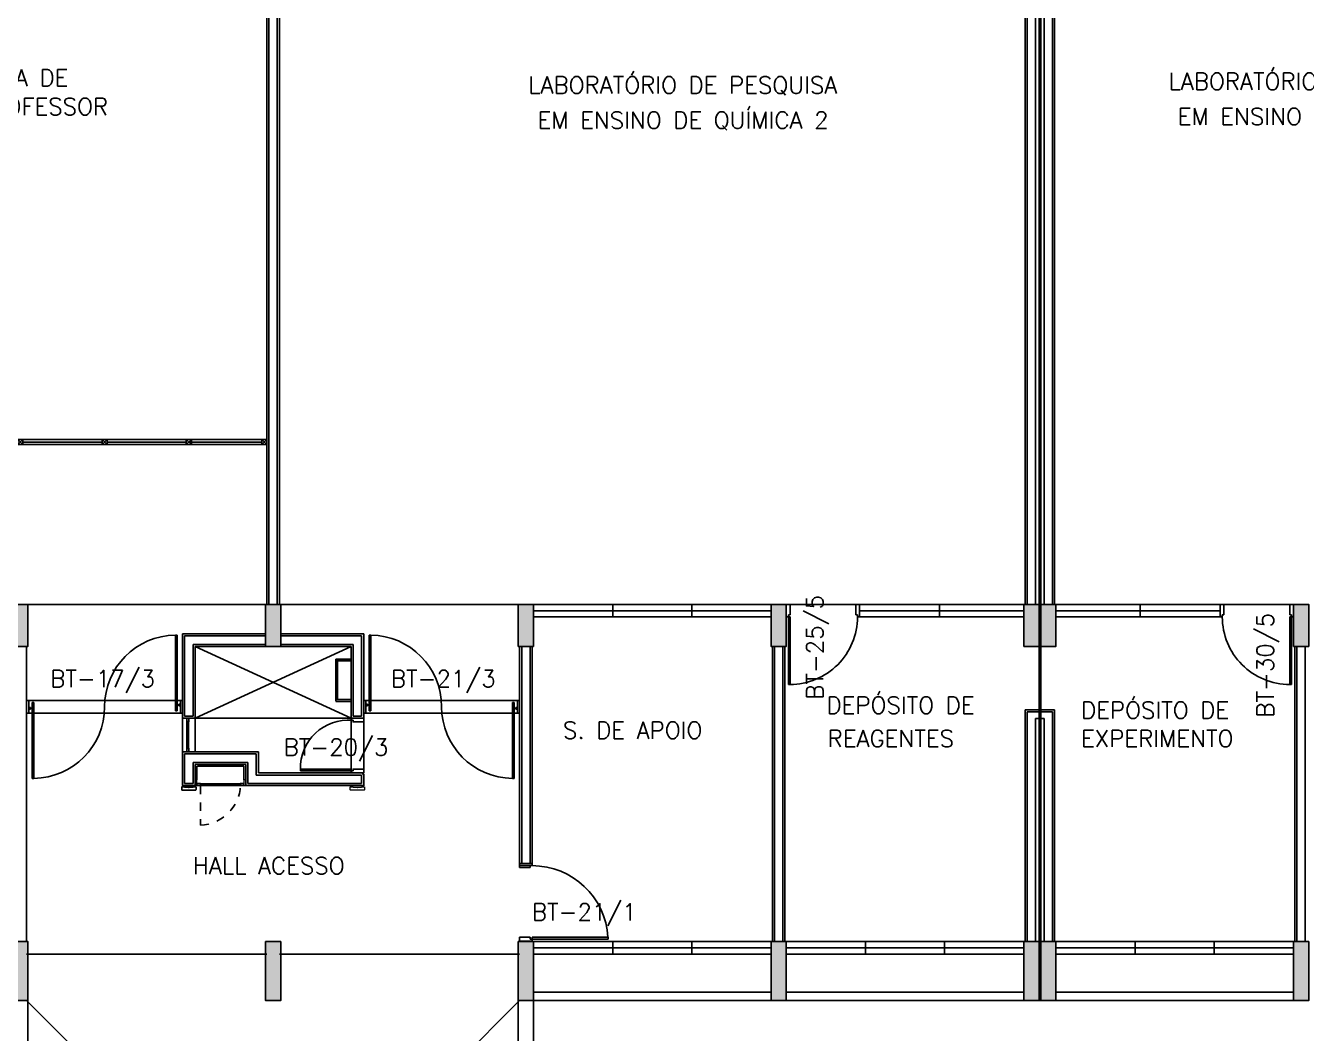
# Model space of a CAD drawing. Header units: millimetres. Extents: x 3605 to 3741, y 1123 to 1192.
# Drawn here: x 3635.26 to 3650.46, y 1164.56 to 1176.52 of the extents above; entities that cross this region are included whole.
import ezdxf

# ---------------------------------------------------------------- set-up
doc = ezdxf.new("R2010")
doc.units = ezdxf.units.MM
doc.linetypes.add('HIDDEN', pattern=[9.525, 6.35, -3.175])
for name, color, linetype in [('ar-alv', 2, 'Continuous'), ('ar-cal', 2, 'Continuous'), ('ar-div', 2, 'Continuous'), ('ar-esq', 2, 'Continuous'), ('ar-estc', 1, 'Continuous'), ('ar-piso', 1, 'Continuous'), ('ar-porta', 1, 'Continuous'), ('ar-proj', 1, 'HIDDEN'), ('ar-reboco', 2, 'Continuous'), ('ar-shaft', 2, 'Continuous'), ('ar-xis', 1, 'Continuous'), ('DET-PIVO', 2, 'Continuous'), ('div1', 2, 'Continuous'), ('div2', 1, 'Continuous'), ('ENDEREÇO', 2, 'Continuous'), ('esq-01', 1, 'Continuous'), ('esq-02', 1, 'Continuous'), ('esq4', 1, 'Continuous'), ('estc-01', 3, 'Continuous'), ('h-estc', 3, 'Continuous'), ('PROJ-MARCO', 1, 'HIDDEN'), ('ptm', 2, 'Continuous'), ('ptm1', 1, 'Continuous'), ('shaft1', 2, 'Continuous'), ('TEXTO', 2, 'Continuous')]:
    doc.layers.add(name, color=color, linetype=linetype)
doc.styles.add('UNB-100', font='simplex.shx', dxfattribs={"height": 0.2})
doc.styles.add('UNB1-100', font='simplex.shx', dxfattribs={"height": 0.2})

# ---------------------------------------------------------------- blocks, each defined once
blk = doc.blocks.new('plr01-01p')
at = {"layer": 'h-estc'}
blk.add_hatch(color=3, dxfattribs=at).paths.add_polyline_path([(0.09, 0.075), (-0.09, 0.075), (-0.09, -0.625), (0.09, -0.625)])
at = {"layer": 'estc-01', "color": 3}
blk.add_lwpolyline([(-0.09, 0.075), (-0.09, -0.625), (0.09, -0.625), (0.09, 0.075)], close=True, dxfattribs=at)
blk = doc.blocks.new('esq15-01p')
at = {"layer": 'esq-01'}
for p, q in [((2.91, 0), (0.09, 0)), ((1.03, -0.075), (1.03, 0.075)), ((1.97, -0.075), (1.97, 0.075))]:
    blk.add_line(p, q, dxfattribs=at)
at = {"layer": 'esq-02'}
blk.add_lwpolyline([(2.91, -0.075), (0.09, -0.075), (0.09, 0.075), (2.91, 0.075)], close=True, dxfattribs=at)
blk = doc.blocks.new('sh-01p')
at = {"layer": 'ar-alv'}
for p, q in [((-1.05, 0.05), (-0.09, 0.05)), ((-1.05, -0.9), (-1.05, 0.05)), ((0.09, 0.05), (1.05, 0.05)), ((1.05, -0.9), (1.05, 0.05)), ((-0.95, -0.05), (-0.95, -0.9)), ((-0.09, -0.05), (-0.95, -0.05)), ((0.95, -0.05), (0.09, -0.05)), ((0.95, -0.05), (0.95, -0.9)), ((-0.95, -0.9), (-1.05, -0.9)), ((0.95, -0.9), (1.05, -0.9)), ((-1.05, -1.7), (-1.05, -1.35)), ((-0.2, -1.35), (-1.05, -1.35)), ((-0.2, -1.35), (-0.2, -1.6)), ((-0.95, -1.45), (-0.3, -1.45)), ((-0.95, -1.45), (-0.95, -1.7)), ((-0.3, -1.7), (-0.3, -1.45)), ((1.05, -1.6), (-0.2, -1.6)), ((1.05, -1.7), (1.05, -1.6)), ((-0.95, -1.7), (-1.05, -1.7)), ((-0.3, -1.7), (1.05, -1.7))]:
    blk.add_line(p, q, dxfattribs=at)
at = {"layer": 'ar-proj'}
for p, q in [((0.925, -0.95), (0.925, -1.53)), ((1.075, -1.53), (1.075, -0.97))]:
    blk.add_line(p, q, dxfattribs=at)
at = {"layer": 'ar-proj', "ltscale": 0.01}
blk.add_line((-0.861, -1.725), (-0.861, -2.195), dxfattribs=at)
blk.add_arc((-0.882, -1.699), 0.496, 272.4338, 357.0427, dxfattribs=at)
at = {"layer": 'ar-reboco'}
for p, q in [((-1.075, 0.075), (-0.09, 0.075)), ((-1.075, -0.925), (-1.075, 0.075)), ((0.09, 0.075), (1.075, 0.075)), ((1.075, -0.925), (1.075, 0.075)), ((-0.09, -0.075), (-0.925, -0.075)), ((0.925, -0.075), (0.09, -0.075)), ((0.925, -0.075), (0.925, -0.925)), ((-0.925, -0.925), (-1.075, -0.925)), ((0.925, -0.925), (1.075, -0.925)), ((1.075, -1.575), (1.075, -0.925)), ((-1.075, -1.725), (-1.075, -1.325)), ((-0.175, -1.325), (-1.075, -1.325)), ((-0.175, -1.325), (-0.175, -1.575)), ((-0.925, -1.475), (-0.325, -1.475)), ((-0.925, -1.475), (-0.925, -1.725)), ((-0.325, -1.725), (-0.325, -1.475)), ((1.075, -1.575), (-0.175, -1.575)), ((1.075, -1.725), (1.075, -1.588)), ((-0.925, -1.725), (-1.075, -1.725)), ((-0.325, -1.725), (1.075, -1.725))]:
    blk.add_line(p, q, dxfattribs=at)
blk.add_lwpolyline([(-0.925, -0.075), (-0.925, -0.925)], dxfattribs=at)
at = {"layer": 'ar-xis'}
for p, q in [((-0.925, -0.925), (0.925, -0.075)), ((0.925, -0.925), (-0.925, -0.075))]:
    blk.add_line(p, q, dxfattribs=at)
at = {"layer": 'esq-01'}
for p, q in [((-1.05, -1.743), (-1.026, -1.743)), ((-0.975, -1.743), (-0.95, -1.743))]:
    blk.add_line(p, q, dxfattribs=at)
at = {"layer": 'esq-01', "lineweight": 15}
blk.add_line((-0.925, -1.714), (-0.925, -1.716), dxfattribs=at)
at = {"layer": 'esq-01', "lineweight": 15, "flags": 128}
for points in [[(-0.925, -1.655), (-0.925, -1.725), (-0.904, -1.725), (-0.904, -1.655)], [(-0.346, -1.655), (-0.346, -1.725), (-0.325, -1.725), (-0.325, -1.655)]]:
    blk.add_lwpolyline(points, close=True, dxfattribs=at)
at = {"layer": 'esq-01', "flags": 128}
blk.add_lwpolyline([(-0.92, -1.778, 0.414214), (-0.915, -1.773), (-0.915, -1.743, 0.414214), (-0.92, -1.738), (-0.95, -1.738), (-0.95, -1.743), (-0.998, -1.743), (-0.998, -1.748), (-1.003, -1.748), (-1.003, -1.743), (-1.05, -1.743), (-1.05, -1.738), (-1.08, -1.738), (-1.08, -1.738, 0.414214), (-1.085, -1.743), (-1.085, -1.773, 0.414214), (-1.08, -1.778)], format="xyb", close=True, dxfattribs=at)
at = {"layer": 'esq-01', "lineweight": 15, "flags": 128}
blk.add_lwpolyline([(0.92, -1.778, -0.414214), (0.915, -1.773), (0.915, -1.743, -0.414214), (0.92, -1.738), (0.95, -1.738), (0.95, -1.743), (0.997, -1.743), (0.997, -1.748), (1.002, -1.748), (1.002, -1.743), (1.05, -1.743), (1.05, -1.738), (1.08, -1.738), (1.08, -1.738, -0.414214), (1.085, -1.743), (1.085, -1.773, -0.414214), (1.08, -1.778)], format="xyb", close=True, dxfattribs=at)
at = {"layer": 'esq4'}
for p, q in [((-1.075, -0.925), (-1.075, -1.325)), ((-0.925, -0.925), (-0.925, -1.325)), ((-0.95, -1.743), (-0.95, -1.725)), ((-0.925, -1.738), (-0.938, -1.738)), ((-0.936, -1.727), (-0.936, -1.736)), ((-0.936, -1.736), (-0.925, -1.736)), ((-0.925, -1.736), (-0.925, -1.738)), ((0.925, -1.736), (0.925, -1.738)), ((0.936, -1.736), (0.925, -1.736)), ((0.936, -1.727), (0.936, -1.736)), ((1.064, -1.727), (1.064, -1.736)), ((1.064, -1.736), (1.075, -1.736)), ((1.075, -1.736), (1.075, -1.738))]:
    blk.add_line(p, q, dxfattribs=at)
at = {"layer": 'esq4', "lineweight": 15, "ltscale": 0.0002}
for p, q in [((-1.025, -1.284), (-1.025, -0.961)), ((-1, -1.284), (-1, -0.961)), ((-0.863, -1.7), (-0.387, -1.7)), ((-0.863, -1.725), (-0.387, -1.725))]:
    blk.add_line(p, q, dxfattribs=at)
at = {"layer": 'esq4', "lineweight": 5}
for p, q in [((-0.925, -1.727), (-0.936, -1.727)), ((-0.925, -1.725), (-0.925, -1.727)), ((0.925, -1.725), (0.925, -1.727)), ((0.925, -1.727), (0.936, -1.727)), ((1.075, -1.727), (1.064, -1.727)), ((1.075, -1.725), (1.075, -1.727))]:
    blk.add_line(p, q, dxfattribs=at)
at = {"layer": 'esq4', "linetype": 'Continuous', "lineweight": 5}
for points in [[(1.075, -1.575), (1.062, -1.575), (1.062, -1.588), (1.075, -1.588), (1.075, -1.586), (1.064, -1.586), (1.064, -1.577), (1.075, -1.577)], [(-1.075, -1.738), (-1.05, -1.738), (-1.05, -1.725), (-1.075, -1.725), (-1.075, -1.727), (-1.064, -1.727), (-1.064, -1.736), (-1.075, -1.736)]]:
    blk.add_lwpolyline(points, close=True, dxfattribs=at)
at = {"layer": 'ptm'}
for p, q in [((0.925, -1.53), (0.325, -1.53)), ((0.325, -1.53), (0.325, -1.55)), ((0.925, -1.55), (0.325, -1.55)), ((0.925, -1.53), (0.925, -1.55))]:
    blk.add_line(p, q, dxfattribs=at)
for points in [[(0.925, -0.925), (1.075, -0.925), (1.075, -0.97), (0.95, -0.97), (0.95, -0.95), (0.925, -0.95), (0.925, -0.925)], [(0.925, -1.575), (1.075, -1.575), (1.075, -1.53), (0.95, -1.53), (0.95, -1.55), (0.925, -1.55), (0.925, -1.575)]]:
    blk.add_lwpolyline(points, dxfattribs=at)
at = {"layer": 'ptm1'}
blk.add_arc((0.894, -1.517), 0.569, 85.5635, 181.3143, dxfattribs=at)
at = {"layer": 'shaft1'}
for p, q in [((0.743, -0.724), (0.743, -0.226)), ((0.743, -0.226), (0.925, -0.226)), ((0.743, -0.247), (0.925, -0.247)), ((0.763, -0.705), (0.763, -0.247)), ((0.926, -0.705), (0.743, -0.705)), ((0.925, -0.726), (0.743, -0.726)), ((-1.012, -0.966), (-1.012, -1.284)), ((-0.925, -0.925), (0.925, -0.925)), ((-0.904, -1.658), (-0.904, -1.495)), ((-0.896, -1.495), (-0.346, -1.495)), ((-0.346, -1.495), (-0.346, -1.657)), ((-0.387, -1.712), (-0.863, -1.712))]:
    blk.add_line(p, q, dxfattribs=at)
for points in [[(-1.025, -0.925), (-1, -0.925), (-1, -0.966), (-1.025, -0.966)], [(-1.025, -1.284), (-1, -1.284), (-1, -1.325), (-1.025, -1.325)], [(-0.863, -1.7), (-0.863, -1.725), (-0.904, -1.725), (-0.904, -1.7)], [(-0.346, -1.7), (-0.346, -1.725), (-0.387, -1.725), (-0.387, -1.7)]]:
    blk.add_lwpolyline(points, close=True, dxfattribs=at)
blk = doc.blocks.new('plr02-01p')
at = {"layer": 'h-estc'}
blk.add_hatch(color=3, dxfattribs=at).paths.add_polyline_path([(0.09, 0.075), (-0.09, 0.075), (-0.09, -0.425), (0.09, -0.425)])
at = {"layer": 'estc-01', "color": 3}
blk.add_lwpolyline([(-0.09, 0.075), (-0.09, -0.425), (0.09, -0.425), (0.09, 0.075)], close=True, dxfattribs=at)
blk = doc.blocks.new('pm-80-01p')
at = {"layer": 'ptm'}
for p, q in [((0.105, 0.075), (0.105, 0.875)), ((0.125, 0.875), (0.105, 0.875)), ((0.125, 0.075), (0.125, 0.875)), ((0.105, 0.075), (0.08, 0.075)), ((0.08, 0.075), (0.08, -0.075)), ((0.125, 0.075), (0.105, 0.075)), ((0.105, 0.075), (0.105, 0.05)), ((0.125, 0.05), (0.105, 0.05)), ((0.125, 0.05), (0.125, -0.075)), ((0.905, 0.05), (0.905, -0.075)), ((0.905, 0.05), (0.925, 0.05)), ((0.925, 0.075), (0.95, 0.075)), ((0.925, 0.075), (0.925, 0.05)), ((0.95, 0.075), (0.95, -0.075)), ((0.08, -0.075), (0.125, -0.075)), ((0.95, -0.075), (0.905, -0.075))]:
    blk.add_line(p, q, dxfattribs=at)
at = {"layer": 'ptm', "color": 1}
blk.add_arc((0.125, 0.075), 0.8, 360, 90, dxfattribs=at)
blk = doc.blocks.new('esq16-01p')
at = {"layer": 'esq-01'}
for p, q in [((2.025, 0), (0.075, 0)), ((1.075, 0.075), (1.075, -0.075)), ((2.025, 0.075), (2.025, -0.075))]:
    blk.add_line(p, q, dxfattribs=at)
at = {"layer": 'esq-02'}
blk.add_lwpolyline([(2.025, 0.075), (0.075, 0.075), (0.075, -0.075), (2.025, -0.075)], close=True, dxfattribs=at)
at = {"rotation": 180}
blk.add_blockref('pm-80-01p', (2.975, 0), dxfattribs=at)
blk = doc.blocks.new('esq16b-01p')
at = {"layer": 'esq-01'}
for p, q in [((2.91, 0), (0.09, 0)), ((1.03, -0.075), (1.03, 0.075)), ((1.97, -0.075), (1.97, 0.075))]:
    blk.add_line(p, q, dxfattribs=at)
at = {"layer": 'esq-02'}
blk.add_lwpolyline([(2.91, -0.075), (0.09, -0.075), (0.09, 0.075), (2.91, 0.075)], close=True, dxfattribs=at)
blk = doc.blocks.new('pm-90-01p')
at = {"layer": 'ptm'}
for p, q in [((0.105, 0.075), (0.105, 0.975)), ((0.125, 0.975), (0.105, 0.975)), ((0.125, 0.075), (0.125, 0.975)), ((0.105, 0.075), (0.08, 0.075)), ((0.08, 0.075), (0.08, -0.075)), ((0.125, 0.075), (0.105, 0.075)), ((0.125, 0.075), (0.105, 0.075)), ((0.105, 0.075), (0.105, 0.05)), ((0.125, 0.05), (0.105, 0.05)), ((0.125, 0.05), (0.125, -0.075)), ((0.955, 0.05), (0.955, -0.075)), ((0.955, 0.05), (0.975, 0.05)), ((0.975, 0.075), (1, 0.075)), ((0.975, 0.075), (0.975, 0.05)), ((1, 0.075), (1, -0.075)), ((0.08, -0.075), (0.125, -0.075)), ((1, -0.075), (0.955, -0.075))]:
    blk.add_line(p, q, dxfattribs=at)
at = {"layer": 'ptm', "color": 1}
blk.add_arc((0.073, 0.074), 0.902, 0.054, 86.687, dxfattribs=at)
blk = doc.blocks.new('div-05p')
at = {"layer": 'div1'}
for p, q in [((0.03, 0.03), (0.97, 0.03)), ((0.03, -0.03), (0.97, -0.03))]:
    blk.add_line(p, q, dxfattribs=at)
for points in [[(0.03, -0.03), (-0.03, -0.03), (-0.03, 0.03), (0.03, 0.03)], [(0.97, -0.03), (1.03, -0.03), (1.03, 0.03), (0.97, 0.03)]]:
    blk.add_lwpolyline(points, close=True, dxfattribs=at)
at = {"layer": 'div2'}
for p, q in [((-0.03, -0.03), (0.03, 0.03)), ((-0.03, 0.03), (0.03, -0.03)), ((0.97, 0), (0.03, 0)), ((1.03, 0.03), (0.97, -0.03)), ((1.03, -0.03), (0.97, 0.03))]:
    blk.add_line(p, q, dxfattribs=at)
blk = doc.blocks.new('div-03p')
at = {"layer": 'div1'}
for p, q in [((0.03, 0.03), (0.895, 0.03)), ((0.03, -0.03), (0.895, -0.03))]:
    blk.add_line(p, q, dxfattribs=at)
blk.add_lwpolyline([(0.03, -0.03), (-0.03, -0.03), (-0.03, 0.03), (0.03, 0.03)], close=True, dxfattribs=at)
at = {"layer": 'div2'}
for p, q in [((-0.03, -0.03), (0.03, 0.03)), ((-0.03, 0.03), (0.03, -0.03)), ((0.895, 0), (0.03, 0))]:
    blk.add_line(p, q, dxfattribs=at)
blk = doc.blocks.new('pm-dp90-01p')
at = {"layer": 'DET-PIVO'}
for centre in [(-0.85, 0), (0.85, 0)]:
    blk.add_circle(centre, 0.005, dxfattribs=at)
at = {"layer": 'PROJ-MARCO'}
for p, q in [((0.9, 0.075), (-0.9, 0.075)), ((-0.9, -0.075), (0.9, -0.075))]:
    blk.add_line(p, q, dxfattribs=at)
at = {"layer": 'ptm'}
for p, q in [((0.84, -0.05), (0.84, 0.85)), ((0.84, 0.85), (0.86, 0.85)), ((0.86, -0.05), (0.86, 0.85)), ((-0.925, -0.075), (-0.925, 0.075)), ((-0.925, 0.075), (-0.9, 0.075)), ((-0.9, -0.075), (-0.9, 0.075)), ((-0.86, 0.05), (-0.86, -0.85)), ((-0.84, 0.05), (-0.86, 0.05)), ((-0.84, 0.05), (-0.84, -0.85)), ((0.88, 0.03), (0.9, 0.03)), ((0.88, 0.01), (0.88, 0.03)), ((0.88, 0.01), (0.9, 0.01)), ((0.9, 0.075), (0.925, 0.075)), ((0.9, 0.075), (0.9, -0.075)), ((0.925, 0.075), (0.925, -0.075)), ((-0.9, -0.075), (-0.925, -0.075)), ((-0.88, -0.01), (-0.9, -0.01)), ((-0.88, -0.03), (-0.9, -0.03)), ((-0.88, -0.01), (-0.88, -0.03)), ((0.84, -0.05), (0.86, -0.05)), ((0.925, -0.075), (0.9, -0.075)), ((-0.84, -0.85), (-0.86, -0.85))]:
    blk.add_line(p, q, dxfattribs=at)
at = {"layer": 'ptm', "color": 1}
for centre, start, end in [((0.85, 0), 90.6743, 180), ((-0.85, 0), 270.6743, 0)]:
    blk.add_arc(centre, 0.85, start, end, dxfattribs=at)

msp = doc.modelspace()

# ---------------------------------------------------------------- linework, layer by layer
msp.add_line((3647.309, 1164.951), (3647.289, 1164.951))
at = {"layer": 'ar-alv'}
for p, q in [((3638.149, 1169.651), (3638.149, 1179.501)), ((3638.249, 1169.651), (3638.249, 1179.501)), ((3647.149, 1169.651), (3647.149, 1179.501)), ((3647.249, 1169.651), (3647.249, 1179.501)), ((3647.349, 1169.651), (3647.349, 1179.501)), ((3647.449, 1169.651), (3647.449, 1179.501)), ((3641.149, 1166.576), (3641.149, 1169.151)), ((3641.249, 1166.576), (3641.249, 1169.151)), ((3644.149, 1169.151), (3644.149, 1165.651)), ((3644.249, 1169.151), (3644.249, 1165.651)), ((3650.349, 1169.151), (3650.349, 1165.651)), ((3650.449, 1169.151), (3650.449, 1165.651)), ((3647.149, 1168.376), (3647.289, 1168.376)), ((3647.149, 1165.651), (3647.149, 1168.376)), ((3647.249, 1165.651), (3647.249, 1168.296)), ((3647.249, 1168.296), (3647.289, 1168.296)), ((3647.289, 1168.376), (3647.289, 1168.296)), ((3647.309, 1168.376), (3647.449, 1168.376)), ((3647.309, 1168.296), (3647.309, 1168.376)), ((3647.309, 1168.296), (3647.349, 1168.296)), ((3647.349, 1165.651), (3647.349, 1168.296)), ((3647.449, 1165.651), (3647.449, 1168.376)), ((3641.249, 1166.576), (3641.149, 1166.576))]:
    msp.add_line(p, q, dxfattribs=at)
at = {"layer": 'ar-cal'}
for p, q in [((3635.289, 1164.951), (3635.289, 1163.701)), ((3641.109, 1164.951), (3641.109, 1163.701)), ((3641.289, 1164.951), (3641.289, 1163.701))]:
    msp.add_line(p, q, dxfattribs=at)
at = {"layer": 'ar-piso'}
for p, q in [((3647.289, 1179.501), (3647.289, 1169.651)), ((3647.309, 1179.501), (3647.309, 1169.651)), ((3647.289, 1169.151), (3647.289, 1168.401)), ((3647.309, 1169.151), (3647.309, 1168.401)), ((3647.289, 1168.296), (3647.289, 1165.651)), ((3647.309, 1168.296), (3647.309, 1165.651)), ((3641.289, 1165.051), (3644.109, 1165.051)), ((3641.289, 1164.951), (3644.109, 1164.951)), ((3644.289, 1165.051), (3647.109, 1165.051)), ((3644.289, 1164.951), (3647.109, 1164.951)), ((3647.489, 1165.051), (3650.309, 1165.051)), ((3647.489, 1164.951), (3650.309, 1164.951))]:
    msp.add_line(p, q, dxfattribs=at)
at = {"layer": 'ar-proj'}
for p, q in [((3635.274, 1169.651), (3638.124, 1169.651)), ((3638.274, 1169.651), (3641.124, 1169.651)), ((3644.334, 1169.651), (3645.114, 1169.651)), ((3650.264, 1169.651), (3649.484, 1169.651)), ((3635.274, 1165.501), (3638.124, 1165.501)), ((3638.274, 1165.501), (3641.124, 1165.501)), ((3635.274, 1164.951), (3637.124, 1163.101)), ((3641.124, 1164.951), (3639.274, 1163.101))]:
    msp.add_line(p, q, dxfattribs=at)
at = {"layer": 'ar-reboco'}
for p, q in [((3638.124, 1169.651), (3638.124, 1179.501)), ((3638.274, 1169.651), (3638.274, 1179.501)), ((3647.124, 1169.651), (3647.124, 1179.501)), ((3647.474, 1169.651), (3647.474, 1179.501)), ((3635.274, 1165.651), (3635.274, 1169.151)), ((3641.124, 1166.551), (3641.124, 1169.151)), ((3641.274, 1166.551), (3641.274, 1169.151)), ((3644.124, 1169.151), (3644.124, 1165.651)), ((3644.274, 1169.151), (3644.274, 1165.651)), ((3650.324, 1169.151), (3650.324, 1165.651)), ((3647.124, 1165.651), (3647.124, 1168.401)), ((3647.124, 1168.401), (3647.289, 1168.401)), ((3647.289, 1168.376), (3647.289, 1168.401)), ((3647.309, 1168.401), (3647.474, 1168.401)), ((3647.309, 1168.376), (3647.309, 1168.401)), ((3647.474, 1165.651), (3647.474, 1168.401)), ((3641.274, 1166.551), (3641.124, 1166.551))]:
    msp.add_line(p, q, dxfattribs=at)

# ---------------------------------------------------------------- block references
at = {"layer": 'ar-div'}
for p in [(3635.199, 1171.576), (3636.199, 1171.576)]:
    msp.add_blockref('div-05p', p, dxfattribs=at)
at = {"layer": 'ar-div', "xscale": -1}
msp.add_blockref('div-03p', (3638.094, 1171.576), dxfattribs=at)
at = {"layer": 'ar-esq', "xscale": -1}
for name, p in [('esq16b-01p', (3644.199, 1169.576)), ('esq16-01p', (3647.184, 1169.576))]:
    msp.add_blockref(name, p, dxfattribs=at)
at = {"layer": 'ar-esq'}
for name, p in [('esq16-01p', (3647.414, 1169.576)), ('esq15-01p', (3641.199, 1165.576)), ('esq15-01p', (3644.199, 1165.576)), ('esq15-01p', (3647.399, 1165.576))]:
    msp.add_blockref(name, p, dxfattribs=at)
at = {"layer": 'ar-estc', "xscale": -1}
for p in [(3635.199, 1169.576), (3641.199, 1169.576), (3644.199, 1169.576), (3647.199, 1169.576), (3647.399, 1169.576)]:
    msp.add_blockref('plr02-01p', p, dxfattribs=at)
at = {"layer": 'ar-estc'}
for name, p in [('plr02-01p', (3638.199, 1169.576)), ('plr02-01p', (3647.199, 1169.576)), ('plr02-01p', (3647.399, 1169.576)), ('plr02-01p', (3650.399, 1169.576)), ('plr01-01p', (3635.199, 1165.576)), ('plr01-01p', (3638.199, 1165.576)), ('plr01-01p', (3641.199, 1165.576)), ('plr01-01p', (3644.199, 1165.576)), ('plr01-01p', (3647.199, 1165.576)), ('plr01-01p', (3647.399, 1165.576)), ('plr01-01p', (3650.399, 1165.576))]:
    msp.add_blockref(name, p, dxfattribs=at)
at = {"layer": 'ar-porta', "rotation": 180.0000000000002}
msp.add_blockref('pm-dp90-01p', (3636.199, 1168.436), dxfattribs=at)
at = {"layer": 'ar-porta', "xscale": -1}
for name, p, rotation in [('pm-dp90-01p', (3640.199, 1168.436), 180), ('pm-90-01p', (3641.199, 1165.576), 270)]:
    msp.add_blockref(name, p, dxfattribs=dict(at, rotation=rotation))
at = {"layer": 'ar-shaft'}
msp.add_blockref('sh-01p', (3638.199, 1169.226), dxfattribs=at)

# ---------------------------------------------------------------- texts
at = {"layer": 'ENDEREÇO', "style": 'UNB-100'}
for s, p in [('BT-25/5', (3644.729, 1168.519)), ('BT-30/5', (3650.074, 1168.307))]:
    msp.add_text(s, height=0.2, rotation=90, dxfattribs=at).set_placement(p)
for s, p in [('BT-17/3', (3635.554, 1168.669)), ('BT-21/3', (3639.598, 1168.669)), ('BT-20/3', (3638.325, 1167.857)), ('BT-21/1', (3641.271, 1165.902))]:
    msp.add_text(s, height=0.2, dxfattribs=at).set_placement(p)
at = {"layer": 'TEXTO', "style": 'UNB1-100'}
for s, p in [('SALA DE', (3634.664, 1175.797)), ('LABORATÓRIO DE PESQUISA', (3641.227, 1175.711)), ('LABORATÓRIO DE PESQUISA', (3648.826, 1175.755)), ('PROFESSOR', (3634.664, 1175.456)), ('EM ENSINO DE QUÍMICA 3', (3648.935, 1175.339)), ('EM ENSINO DE QUÍMICA 2', (3641.337, 1175.295)), ('DEPÓSITO DE', (3644.767, 1168.354)), ('DEPÓSITO DE', (3647.788, 1168.296)), ('S. DE APOIO', (3641.639, 1168.057)), ('REAGENTES', (3644.78, 1167.959)), ('EXPERIMENTO', (3647.788, 1167.959)), ('HALL ACESSO', (3637.248, 1166.451))]:
    msp.add_text(s, height=0.2, dxfattribs=at).set_placement(p)

doc.saveas('drawing.dxf')
